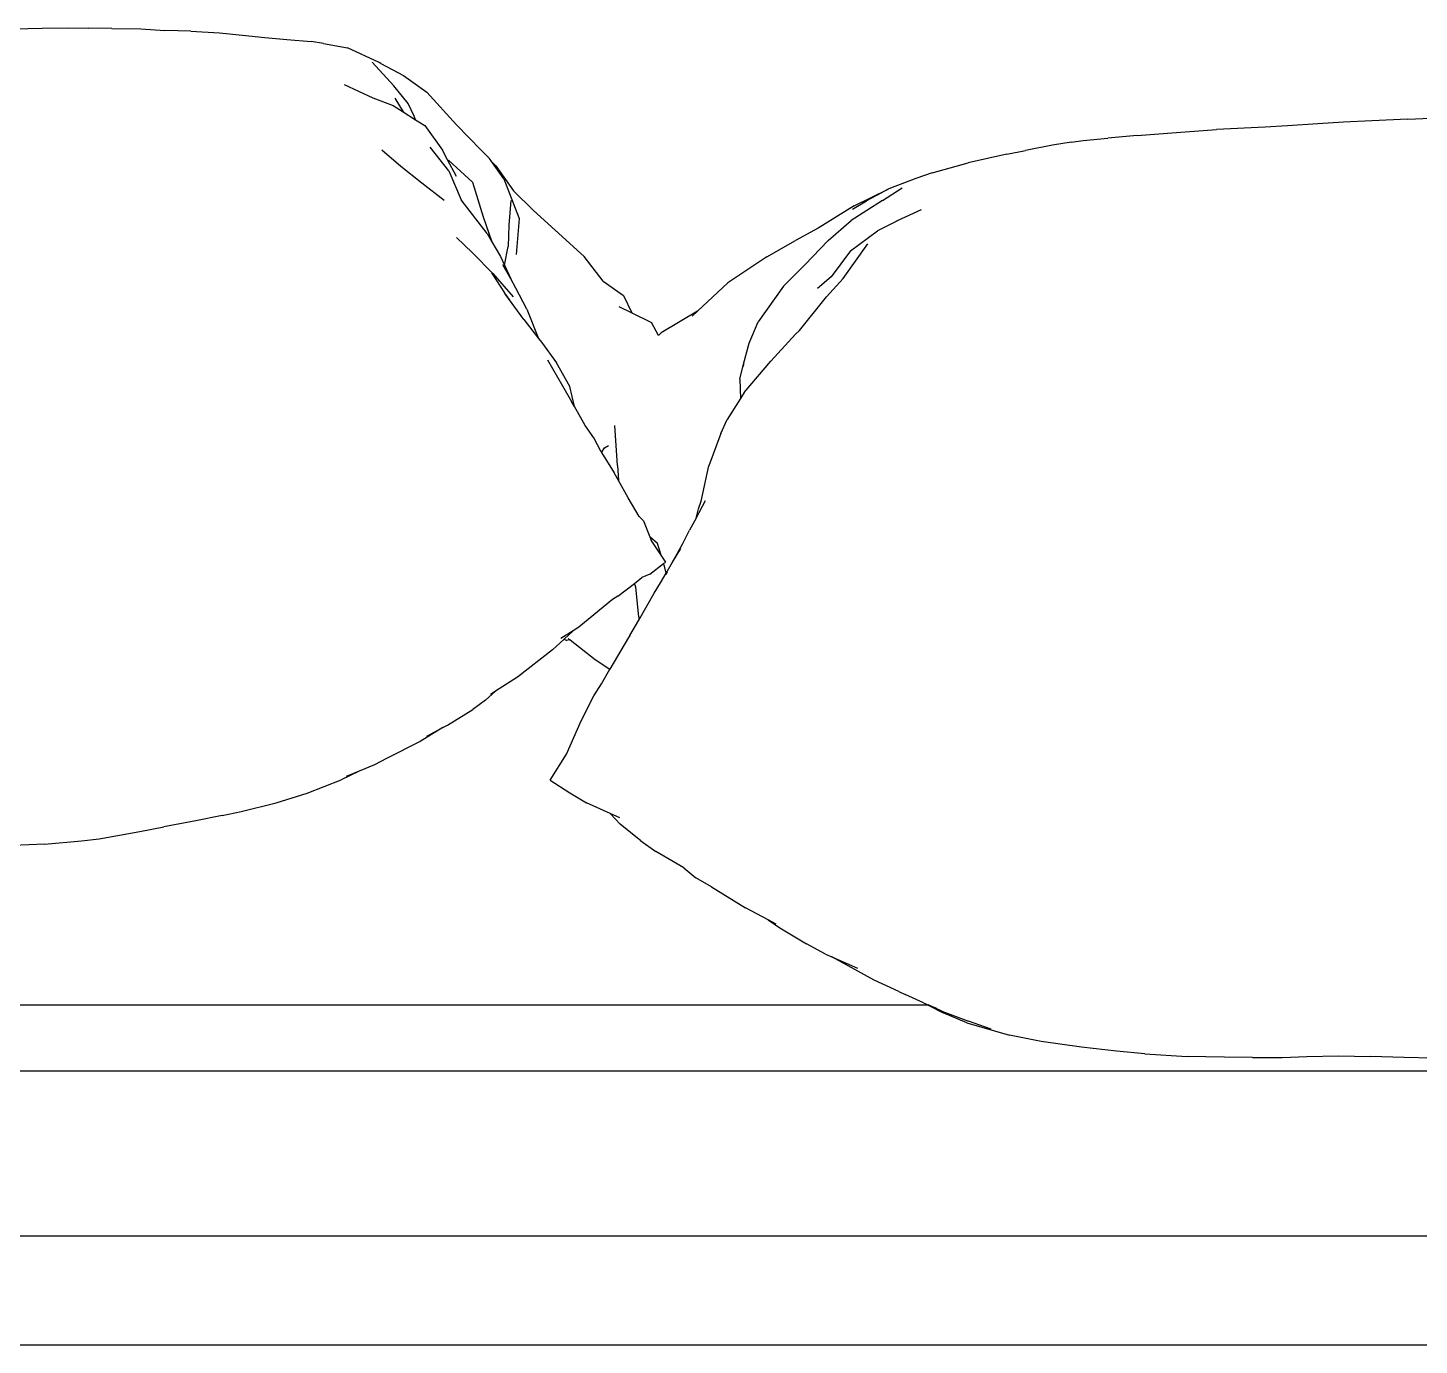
# Model space of a CAD drawing. Header units: inches. Extents: x 9636 to 21597, y -10243 to 557.
# Drawn here: x 13038.4 to 13055.8, y -8632.33 to -8615.86 of the extents above; entities that cross this region are included whole.
import ezdxf

# ---------------------------------------------------------------- set-up
doc = ezdxf.new("R2010")
doc.units = ezdxf.units.IN
doc.header["$MEASUREMENT"] = 0
doc.layers.add('Edges', color=7, linetype='Continuous')

# ---------------------------------------------------------------- blocks, each defined once
blk = doc.blocks.new('Porch Swing Bed Twin Size pl')
at = {"layer": 'Edges'}
for p, q in [((36.269, 43.672), (106.269, 43.672)), ((106.269, 42.672), (36.269, 42.672)), ((62.66, 41.172), (108.769, 41.172)), ((87.016, 41.052), (87.279, 41.045)), ((87.279, 41.045), (87.588, 41.037)), ((87.879, 41.03), (87.588, 41.037)), ((88.168, 41.036), (87.879, 41.03)), ((88.392, 41.045), (88.168, 41.036)), ((88.662, 41.047), (88.392, 41.045)), ((88.662, 41.047), (88.918, 41.043)), ((88.918, 41.043), (89.258, 41.037)), ((89.645, 41.012), (89.258, 41.037)), ((89.645, 41.012), (89.905, 40.988)), ((89.905, 40.988), (90.224, 40.95)), ((90.224, 40.95), (90.592, 40.901)), ((90.592, 40.901), (90.88, 40.841)), ((91.269, 40.728), (90.88, 40.841)), ((91.048, 40.788), (91.256, 40.715)), ((91.499, 40.624), (91.256, 40.715)), ((91.269, 40.728), (91.485, 40.637)), ((91.628, 40.564), (91.485, 40.637)), ((91.499, 40.624), (91.601, 40.573)), ((91.628, 40.564), (91.499, 40.624)), ((91.601, 40.573), (91.547, 40.597)), ((91.601, 40.573), (91.622, 40.564)), ((91.628, 40.564), (91.622, 40.564)), ((91.638, 40.559), (91.622, 40.564)), ((104.59, 40.564), (91.628, 40.564)), ((91.638, 40.559), (91.628, 40.564)), ((91.664, 40.546), (91.638, 40.559)), ((91.664, 40.546), (91.832, 40.472)), ((91.891, 40.443), (91.832, 40.472)), ((91.891, 40.443), (92.116, 40.339)), ((92.116, 40.339), (92.503, 40.128)), ((92.503, 40.128), (92.268, 40.23)), ((92.558, 40.104), (92.503, 40.128)), ((92.558, 40.104), (92.734, 40.009)), ((92.977, 39.861), (92.734, 40.009)), ((93.084, 39.79), (92.977, 39.861)), ((93.011, 39.828), (93.084, 39.79)), ((93.084, 39.79), (93.289, 39.681)), ((93.599, 39.489), (93.289, 39.681)), ((93.599, 39.489), (93.741, 39.406)), ((93.853, 39.316), (93.741, 39.406)), ((93.853, 39.316), (94.108, 39.165)), ((94.243, 39.068), (94.108, 39.165)), ((99.687, 39.098), (100.362, 39.128)), ((94.243, 39.068), (94.434, 38.917)), ((98.817, 38.983), (98.598, 38.941)), ((99.186, 39.049), (98.817, 38.983)), ((99.349, 39.067), (99.186, 39.049)), ((99.687, 39.098), (99.349, 39.067)), ((94.524, 38.818), (94.434, 38.917)), ((94.436, 38.858), (94.524, 38.818)), ((98.064, 38.836), (98.306, 38.887)), ((98.306, 38.887), (98.598, 38.941)), ((94.524, 38.818), (94.74, 38.72)), ((97.573, 38.722), (97.289, 38.632)), ((97.891, 38.801), (97.573, 38.722)), ((98.064, 38.836), (97.891, 38.801)), ((94.892, 38.631), (94.74, 38.72)), ((95.071, 38.514), (94.892, 38.631)), ((97.289, 38.632), (96.978, 38.51)), ((95.071, 38.514), (94.923, 38.277)), ((96.813, 38.432), (96.978, 38.51)), ((96.813, 38.432), (96.934, 38.482)), ((96.564, 38.317), (96.674, 38.374)), ((96.674, 38.374), (96.813, 38.432)), ((94.923, 38.277), (94.789, 37.973)), ((96.258, 38.161), (96.564, 38.317)), ((96.05, 38.034), (96.258, 38.161)), ((96.197, 38.113), (96.05, 38.034)), ((94.789, 37.973), (94.673, 37.744)), ((96.008, 38.012), (95.777, 37.868)), ((96.05, 38.034), (96.008, 38.012)), ((95.663, 37.785), (95.777, 37.868)), ((94.673, 37.744), (94.604, 37.634)), ((95.663, 37.785), (95.569, 37.702)), ((95.569, 37.702), (95.617, 37.733)), ((94.604, 37.634), (94.526, 37.5)), ((95.37, 37.574), (95.569, 37.702)), ((94.358, 37.213), (94.526, 37.5)), ((94.66, 37.413), (94.526, 37.5)), ((95.051, 37.325), (95.37, 37.574)), ((94.889, 37.233), (94.66, 37.413)), ((95.051, 37.325), (94.943, 37.226)), ((94.346, 37.193), (94.358, 37.213)), ((94.943, 37.226), (94.862, 37.151)), ((94.862, 37.151), (94.973, 37.221)), ((94.889, 37.233), (94.924, 37.241)), ((94.906, 37.22), (94.889, 37.233)), ((94.943, 37.226), (94.924, 37.241)), ((94.346, 37.193), (94.264, 37.054)), ((94.503, 36.866), (94.809, 37.117)), ((94.809, 37.117), (94.862, 37.151)), ((94.264, 37.054), (94.122, 36.809)), ((94.263, 37.024), (94.264, 37.054)), ((94.263, 37.024), (94.29, 36.752)), ((94.453, 36.834), (94.303, 36.719)), ((94.453, 36.834), (94.503, 36.866)), ((94.066, 36.713), (94.013, 36.624)), ((94.122, 36.809), (94.066, 36.713)), ((94.303, 36.719), (94.234, 36.665)), ((94.29, 36.752), (94.303, 36.719)), ((94.013, 36.624), (93.955, 36.526)), ((94.004, 36.617), (94.011, 36.629)), ((94.01, 36.632), (94.015, 36.638)), ((94.01, 36.632), (94.011, 36.629)), ((94.013, 36.624), (94.029, 36.561)), ((94.163, 36.633), (94.036, 36.538)), ((94.163, 36.633), (94.234, 36.665)), ((93.955, 36.526), (93.86, 36.353)), ((93.955, 36.526), (93.879, 36.399)), ((94.036, 36.538), (94.017, 36.524)), ((94.017, 36.524), (94.058, 36.462)), ((94.029, 36.561), (94.036, 36.538)), ((94.058, 36.462), (94.091, 36.353)), ((94.058, 36.462), (94.151, 36.325)), ((93.86, 36.353), (93.799, 36.234)), ((94.091, 36.353), (94.162, 36.295)), ((94.162, 36.295), (94.151, 36.325)), ((93.739, 36.124), (93.799, 36.234)), ((94.219, 36.148), (94.162, 36.295)), ((93.739, 36.124), (93.654, 35.963)), ((93.739, 36.124), (93.717, 36.037)), ((94.261, 36.107), (94.219, 36.148)), ((94.261, 36.107), (94.359, 35.938)), ((93.695, 35.967), (93.623, 35.644)), ((93.717, 36.037), (93.695, 35.967)), ((94.359, 35.938), (94.449, 35.78)), ((94.458, 35.642), (94.449, 35.78)), ((94.449, 35.78), (94.489, 35.71)), ((94.604, 35.523), (94.489, 35.71)), ((93.515, 35.351), (93.623, 35.644)), ((94.458, 35.642), (94.483, 35.276)), ((94.575, 35.482), (94.539, 35.459)), ((94.604, 35.523), (94.575, 35.482)), ((94.607, 35.518), (94.604, 35.523)), ((94.607, 35.518), (94.674, 35.391)), ((93.515, 35.351), (93.458, 35.223)), ((94.674, 35.391), (94.753, 35.278)), ((93.335, 35.03), (93.458, 35.223)), ((94.753, 35.278), (94.851, 35.103)), ((94.851, 35.103), (94.893, 34.922)), ((94.851, 35.103), (94.876, 35.057)), ((94.959, 34.915), (94.876, 35.057)), ((93.3, 34.975), (93.058, 34.69)), ((93.3, 34.975), (93.335, 35.03)), ((93.34, 34.855), (93.335, 35.03)), ((94.893, 34.922), (95.013, 34.706)), ((95.097, 34.679), (94.959, 34.915)), ((93.34, 34.855), (93.309, 34.716)), ((92.832, 34.445), (93.058, 34.69)), ((93.309, 34.716), (93.256, 34.525)), ((93.306, 34.72), (93.309, 34.716)), ((93.309, 34.716), (93.311, 34.74)), ((95.15, 34.518), (95.013, 34.706)), ((92.797, 34.41), (92.551, 34.102)), ((92.797, 34.41), (92.832, 34.445)), ((93.256, 34.525), (93.175, 34.331)), ((93.727, 34.235), (94.059, 34.43)), ((94.082, 34.457), (94.059, 34.43)), ((94.082, 34.457), (94.147, 34.337)), ((95.178, 34.482), (95.15, 34.518)), ((95.286, 34.214), (95.178, 34.482)), ((95.313, 34.31), (95.178, 34.482)), ((92.942, 34.005), (93.175, 34.331)), ((93.775, 34.28), (93.727, 34.235)), ((94.326, 34.249), (94.147, 34.337)), ((95.313, 34.31), (95.476, 34.085)), ((93.727, 34.235), (93.451, 33.976)), ((94.403, 34.09), (94.326, 34.249)), ((94.444, 34.191), (94.326, 34.249)), ((95.286, 34.214), (95.384, 34.025)), ((92.398, 33.935), (92.551, 34.102)), ((92.507, 33.921), (92.632, 34.028)), ((94.587, 33.959), (94.403, 34.09)), ((95.384, 34.025), (95.432, 33.94)), ((95.596, 33.889), (95.41, 34.104)), ((95.476, 34.085), (95.444, 34.132)), ((95.476, 34.085), (95.489, 34.066)), ((95.608, 33.884), (95.489, 34.066)), ((92.398, 33.935), (92.174, 33.618)), ((92.33, 33.684), (92.507, 33.921)), ((92.942, 34.005), (92.748, 33.811)), ((93.094, 33.737), (93.451, 33.976)), ((94.587, 33.959), (94.762, 33.734)), ((95.432, 33.94), (95.504, 33.811)), ((95.489, 33.814), (95.432, 33.94)), ((92.748, 33.811), (92.536, 33.59)), ((95.489, 33.814), (95.454, 33.644)), ((95.525, 33.734), (95.489, 33.814)), ((95.596, 33.889), (95.78, 33.702)), ((92.33, 33.684), (92.084, 33.501)), ((93.094, 33.737), (92.832, 33.589)), ((95.025, 33.495), (94.762, 33.734)), ((95.355, 33.389), (95.383, 33.716)), ((95.448, 33.45), (95.454, 33.644)), ((95.603, 33.6), (95.525, 33.734)), ((95.78, 33.702), (95.927, 33.56)), ((92.536, 33.59), (92.326, 33.405)), ((92.627, 33.475), (92.832, 33.589)), ((95.682, 33.373), (95.603, 33.6)), ((95.646, 33.526), (95.603, 33.6)), ((95.646, 33.526), (95.885, 33.218)), ((91.686, 33.31), (91.905, 33.409)), ((91.911, 33.41), (91.905, 33.409)), ((91.915, 33.415), (91.911, 33.41)), ((91.915, 33.415), (92.084, 33.501)), ((92.039, 33.224), (92.326, 33.405)), ((92.298, 33.272), (92.627, 33.475)), ((95.225, 33.316), (95.025, 33.495)), ((95.495, 33.027), (95.355, 33.389)), ((95.431, 33.225), (95.448, 33.45)), ((92.298, 33.272), (91.989, 33.12)), ((92.314, 33.302), (92.185, 33.227)), ((95.225, 33.316), (95.405, 33.135)), ((95.781, 33.055), (95.682, 33.373)), ((92.039, 33.224), (91.86, 33.109)), ((91.989, 33.12), (92.094, 33.179)), ((92.094, 33.179), (92.185, 33.227)), ((95.567, 32.908), (95.405, 33.135)), ((95.997, 32.952), (95.885, 33.218)), ((96.038, 33.224), (96.243, 33.065)), ((91.585, 32.97), (91.734, 33.024)), ((91.734, 33.024), (91.965, 33.11)), ((91.965, 33.11), (91.989, 33.12)), ((95.495, 33.027), (95.603, 32.87)), ((95.995, 32.86), (95.781, 33.055)), ((96.243, 33.065), (96.434, 32.913)), ((91.585, 32.97), (91.257, 32.879)), ((95.603, 32.87), (95.567, 32.908)), ((95.927, 33.006), (96.007, 32.852)), ((95.997, 32.952), (96.168, 32.736)), ((96.434, 32.913), (96.607, 32.763)), ((90.489, 32.718), (90.734, 32.767)), ((90.906, 32.8), (90.734, 32.767)), ((90.906, 32.8), (91.257, 32.879)), ((95.603, 32.87), (95.624, 32.839)), ((95.7, 32.765), (95.624, 32.839)), ((95.925, 32.534), (95.7, 32.765)), ((96.007, 32.852), (95.995, 32.86)), ((96.007, 32.852), (96.053, 32.764)), ((96.215, 32.54), (96.053, 32.764)), ((89.716, 32.631), (89.439, 32.608)), ((89.716, 32.631), (89.982, 32.655)), ((90.209, 32.677), (89.982, 32.655)), ((90.318, 32.692), (90.209, 32.677)), ((90.318, 32.692), (90.489, 32.718)), ((87.574, 32.497), (87.834, 32.509)), ((87.834, 32.509), (88.068, 32.523)), ((88.068, 32.523), (88.345, 32.543)), ((88.345, 32.543), (88.548, 32.553)), ((88.548, 32.553), (88.993, 32.576)), ((89.439, 32.608), (88.993, 32.576)), ((96.196, 32.235), (95.925, 32.534)), ((96.299, 32.486), (96.215, 32.54)), ((87.246, 32.482), (87.039, 32.473)), ((87.246, 32.482), (87.574, 32.497)), ((96.299, 32.486), (96.313, 32.455)), ((96.414, 32.414), (96.299, 32.486)), ((96.313, 32.455), (96.366, 32.338)), ((96.489, 32.29), (96.414, 32.414)), ((96.504, 32.357), (96.414, 32.414)), ((96.366, 32.338), (96.499, 32.178)), ((96.689, 32.287), (96.504, 32.357)), ((96.951, 32.165), (96.689, 32.287)), ((96.41, 32.083), (96.196, 32.235)), ((96.696, 31.961), (96.499, 32.178)), ((96.618, 31.972), (96.41, 32.083)), ((96.618, 31.972), (96.633, 31.963)), ((96.633, 31.963), (96.922, 31.831)), ((97.14, 31.792), (96.922, 31.831)), ((97.14, 31.792), (97.253, 31.773)), ((97.474, 31.754), (97.253, 31.773)), ((97.676, 31.735), (97.474, 31.754)), ((97.88, 31.715), (97.676, 31.735)), ((98.09, 31.694), (97.88, 31.715)), ((98.349, 31.678), (98.09, 31.694)), ((98.349, 31.678), (98.588, 31.671)), ((98.808, 31.658), (98.588, 31.671)), ((99.07, 31.653), (98.808, 31.658)), ((99.07, 31.653), (99.281, 31.65)), ((99.474, 31.648), (99.281, 31.65)), ((99.707, 31.65), (99.474, 31.648)), ((99.968, 31.657), (99.707, 31.65))]:
    blk.add_line(p, q, dxfattribs=at)

msp = doc.modelspace()

# ---------------------------------------------------------------- block references
at = {"xscale": 1.370056412249949, "yscale": 1.370056412249949, "zscale": 1.370056412249949, "rotation": 180}
msp.add_blockref('Porch Swing Bed Twin Size pl', (13175.186, -8572.502), dxfattribs=at)

doc.saveas('drawing.dxf')
